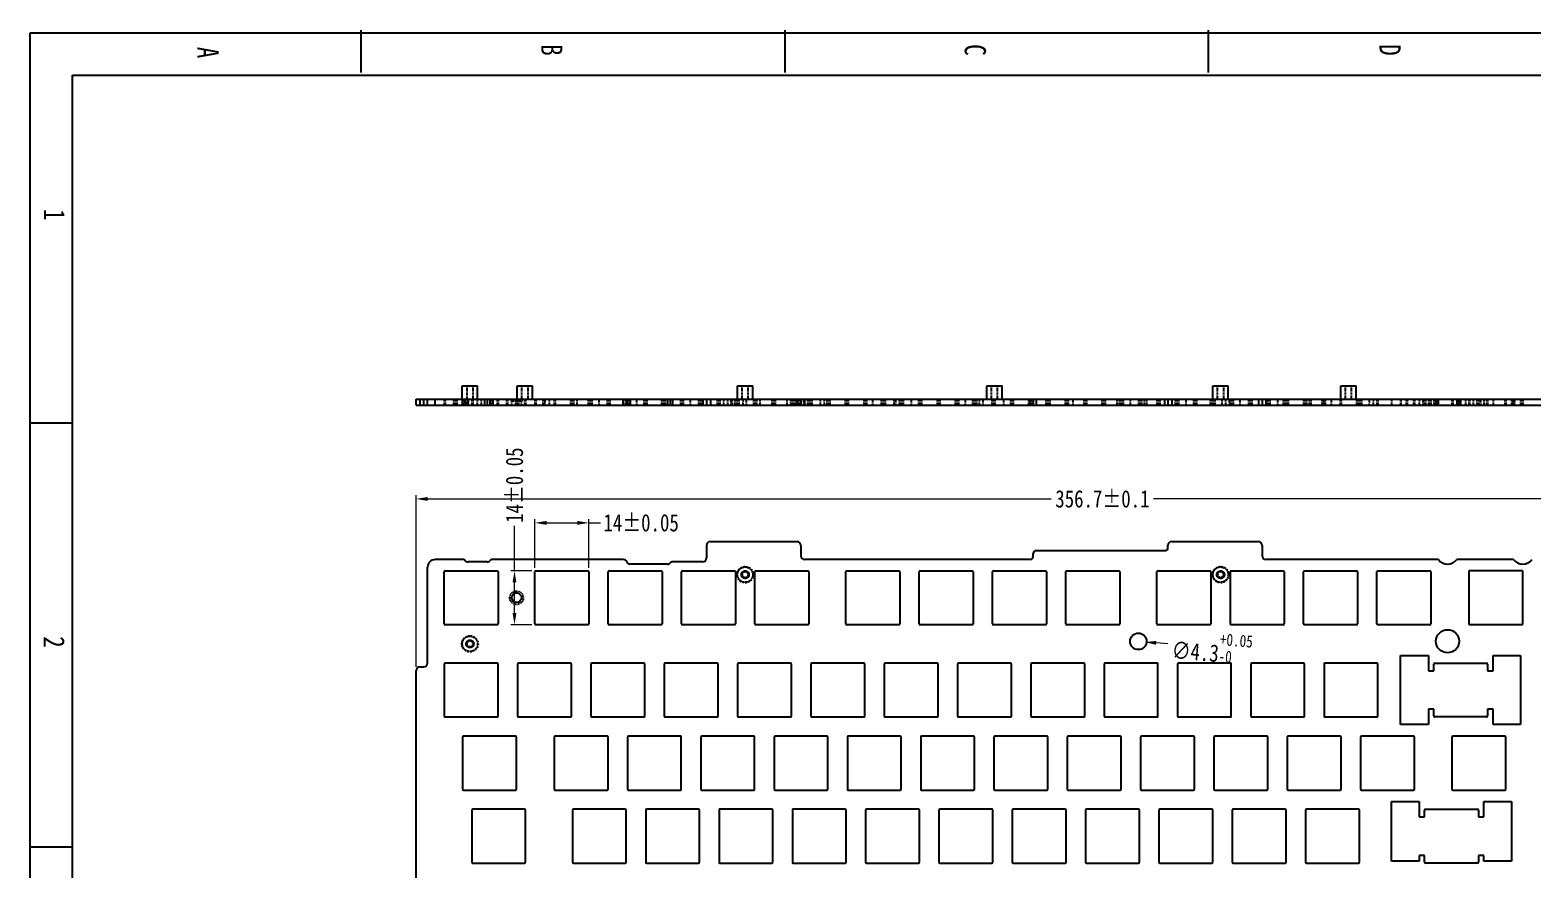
# Model space of a CAD drawing. Header units: inches. Extents: x 244 to 1530, y -66 to 358.
# Drawn here: x 244.3 to 634.6, y 140 to 358 of the extents above; entities that cross this region are included whole.
import ezdxf

# ---------------------------------------------------------------- set-up
doc = ezdxf.new("R2010")
doc.units = ezdxf.units.IN
doc.header["$LTSCALE"] = 1.21
doc.header["$MEASUREMENT"] = 0
doc.header["$PDMODE"] = 3
doc.header["$PDSIZE"] = 0.3125
doc.linetypes.add('HIDDEN', pattern=[0.2, 0.1, -0.1])
doc.layers.get('0').update_dxf_attribs({"linetype": 'CONTINUOUS'})
doc.layers.get('Defpoints').update_dxf_attribs({"linetype": 'CONTINUOUS'})
doc.layers.add('DEFAULT_2', color=8, linetype='HIDDEN')
doc.styles.get("Standard").update_dxf_attribs({"font": 'txt', "width": 0.8})
doc.dimstyles.new('YanXiu', dxfattribs={"dimscale": 1.5, "dimtxt": 3, "dimasz": 2, "dimexe": 0.66, "dimexo": 0.66, "dimgap": 0.66, "dimtad": 0, "dimdsep": 46, "dimtxsty": 'STANDARD', "dimcen": 0, "dimclrd": 3, "dimclre": 6, "dimclrt": 3, "dimazin": 2, "dimtm": 1e-09, "dimtfac": 1, "dimtofl": 0, "dimtmove": 0, "dimatfit": 3, "dimfxl": 1, "dimlwd": 5, "dimlwe": 5, "dimarcsym": 0})

# ---------------------------------------------------------------- blocks, each defined once
blk = doc.blocks.new('*D2')
at = {"color": 3, "lineweight": 5}
blk.add_line((539.91, 198.5), (536.92, 198.73), dxfattribs=at)
at = {"color": 3}
blk.add_solid([(536.96, 199.23), (536.89, 198.23), (533.93, 198.96)], dxfattribs=at)
at = {"layer": 'Defpoints', "color": 0}
for p in [(529.64, 199.29), (533.93, 198.96)]:
    blk.add_point(p, dxfattribs=at)
at = {"color": 3, "insert": (551.49, 197.62), "char_height": 4.5, "attachment_point": 5, "rotation": 355.645}
blk.add_mtext('∅4.3{\\H0.7x;\\S+0.05^ -0;}', dxfattribs=at)
blk = doc.blocks.new('*D7')
at = {"color": 6, "lineweight": 5}
for p, q in [((344.6, 192.51), (344.6, 237.12)), ((701.3, 192.51), (701.3, 237.12))]:
    blk.add_line(p, q, dxfattribs=at)
at = {"color": 3, "lineweight": 5}
for p, q in [((347.6, 236.13), (509.66, 236.13)), ((698.3, 236.13), (536.24, 236.13))]:
    blk.add_line(p, q, dxfattribs=at)
at = {"color": 3}
for points in [[(347.6, 236.63), (347.6, 235.63), (344.6, 236.13)], [(698.3, 236.63), (698.3, 235.63), (701.3, 236.13)]]:
    blk.add_solid(points, dxfattribs=at)
at = {"layer": 'Defpoints', "color": 0}
for p in [(701.3, 236.13), (344.6, 191.52), (701.3, 191.52)]:
    blk.add_point(p, dxfattribs=at)
at = {"color": 3, "insert": (522.95, 236.13), "char_height": 4.5, "attachment_point": 5}
blk.add_mtext('356.7%%P0.1', dxfattribs=at)
blk = doc.blocks.new('*D9')
at = {"color": 6, "lineweight": 5}
for p, q in [((375.5, 218.25), (375.5, 230.91)), ((389.5, 218.25), (389.5, 230.91))]:
    blk.add_line(p, q, dxfattribs=at)
at = {"color": 3, "lineweight": 5}
for p, q in [((378.5, 229.92), (386.5, 229.92)), ((389.5, 229.92), (392.5, 229.92))]:
    blk.add_line(p, q, dxfattribs=at)
at = {"color": 3}
for points in [[(378.5, 230.42), (378.5, 229.42), (375.5, 229.92)], [(386.5, 230.42), (386.5, 229.42), (389.5, 229.92)]]:
    blk.add_solid(points, dxfattribs=at)
at = {"layer": 'Defpoints', "color": 0}
for p in [(389.5, 229.92), (375.5, 217.26), (389.5, 217.26)]:
    blk.add_point(p, dxfattribs=at)
at = {"color": 3, "insert": (403.09, 229.92), "char_height": 4.5, "attachment_point": 5}
blk.add_mtext('14%%P0.05', dxfattribs=at)
blk = doc.blocks.new('*D10')
at = {"color": 3, "lineweight": 5}
for p, q in [((370.18, 217.46), (370.18, 229.12)), ((370.18, 206.46), (370.18, 214.46))]:
    blk.add_line(p, q, dxfattribs=at)
at = {"color": 6, "lineweight": 5}
for p, q in [((374.71, 217.46), (369.19, 217.46)), ((374.71, 203.46), (369.19, 203.46))]:
    blk.add_line(p, q, dxfattribs=at)
at = {"color": 3}
for points in [[(369.68, 214.46), (370.68, 214.46), (370.18, 217.46)], [(369.68, 206.46), (370.68, 206.46), (370.18, 203.46)]]:
    blk.add_solid(points, dxfattribs=at)
at = {"layer": 'Defpoints', "color": 0}
for p in [(375.7, 217.46), (370.18, 203.46), (375.7, 203.46)]:
    blk.add_point(p, dxfattribs=at)
at = {"color": 3, "insert": (370.18, 239.71), "char_height": 4.5, "attachment_point": 5, "rotation": 90}
blk.add_mtext('14%%P0.05', dxfattribs=at)

msp = doc.modelspace()

# ---------------------------------------------------------------- linework, layer by layer
at = {"color": 7, "linetype": 'Continuous'}
for p, q in [((244.295, -65.79), (244.295, 357.278)), ((244.295, 357.278), (887.041, 357.278)), ((330.343, 346.962), (330.343, 357.968)), ((440.402, 357.968), (440.402, 346.962)), ((550.462, 357.968), (550.462, 346.962)), ((255.301, -65.79), (255.301, 346.272)), ((255.301, 346.272), (887.041, 346.272)), ((356.599, 262.018), (356.599, 265.518)), ((356.599, 265.518), (360.599, 265.518)), ((360.599, 262.018), (360.599, 265.518)), ((370.894, 262.018), (370.894, 265.518)), ((370.894, 265.518), (374.894, 265.518)), ((374.894, 262.018), (374.894, 265.518)), ((428.124, 262.018), (428.124, 265.518)), ((428.124, 265.518), (432.124, 265.518)), ((432.124, 262.018), (432.124, 265.518)), ((492.894, 262.018), (492.894, 265.518)), ((492.894, 265.518), (496.894, 265.518)), ((496.894, 262.018), (496.894, 265.518)), ((551.664, 265.518), (555.664, 265.518)), ((551.664, 262.018), (551.664, 265.518)), ((555.664, 262.018), (555.664, 265.518)), ((584.894, 265.518), (588.894, 265.518)), ((584.894, 262.018), (584.894, 265.518)), ((588.894, 262.018), (588.894, 265.518)), ((344.599, 260.518), (344.599, 262.018)), ((344.599, 262.018), (701.299, 262.018)), ((345.599, 262.018), (345.599, 260.518)), ((346.599, 260.518), (346.599, 262.018)), ((347.599, 260.518), (347.599, 262.018)), ((349.599, 260.518), (349.599, 262.018)), ((356.682, 260.518), (356.682, 262.018)), ((357.396, 260.518), (357.396, 262.018)), ((358.11, 260.518), (358.11, 262.018)), ((363.087, 262.018), (363.087, 260.518)), ((363.801, 262.018), (363.801, 260.518)), ((364.515, 262.018), (364.515, 260.518)), ((398.439, 260.518), (398.439, 262.018)), ((399.355, 262.018), (399.355, 260.518)), ((400.272, 262.018), (400.272, 260.518)), ((409.927, 262.018), (409.927, 260.518)), ((410.641, 262.018), (410.641, 260.518)), ((411.355, 260.518), (411.355, 262.018)), ((419.099, 262.018), (419.099, 260.518)), ((420.099, 262.018), (420.099, 260.518)), ((421.099, 262.018), (421.099, 260.518)), ((443.599, 262.018), (443.599, 260.518)), ((444.599, 262.018), (444.599, 260.518)), ((445.599, 260.518), (445.599, 262.018)), ((504.172, 262.018), (504.172, 260.518)), ((504.972, 262.018), (504.972, 260.518)), ((505.772, 262.018), (505.772, 260.518)), ((539.172, 260.518), (539.172, 262.018)), ((539.972, 262.018), (539.972, 260.518)), ((540.972, 262.018), (540.972, 260.518)), ((563.472, 262.018), (563.472, 260.518)), ((564.472, 262.018), (564.472, 260.518)), ((565.472, 260.518), (565.472, 262.018)), ((610.061, 260.518), (610.061, 262.018)), ((610.243, 260.518), (610.243, 262.018)), ((615.031, 262.018), (615.031, 260.518)), ((629.771, 260.518), (629.771, 262.018)), ((344.599, 260.518), (701.299, 260.518)), ((255.301, 255.803), (244.295, 255.803)), ((420.099, 224.037), (420.099, 220.793)), ((421.099, 225.037), (443.599, 225.037)), ((444.599, 224.037), (444.599, 221.393)), ((505.772, 222.715), (539.172, 222.715)), ((539.972, 223.515), (539.972, 224.037)), ((540.972, 225.037), (563.472, 225.037)), ((564.472, 224.037), (564.472, 221.393)), ((356.682, 220.393), (349.599, 220.393)), ((363.087, 219.793), (358.11, 219.793)), ((398.439, 220.393), (364.515, 220.393)), ((409.927, 219.193), (400.272, 219.193)), ((419.099, 219.793), (411.355, 219.793)), ((504.172, 220.393), (445.599, 220.393)), ((504.972, 221.193), (504.972, 221.915)), ((610.061, 220.393), (565.472, 220.393)), ((629.771, 220.393), (615.031, 220.393)), ((347.599, 193.515), (347.599, 218.393)), ((351.944, 203.662), (351.944, 217.262)), ((352.144, 217.462), (365.744, 217.462)), ((365.944, 217.262), (365.944, 203.662)), ((375.504, 203.662), (375.504, 217.262)), ((375.704, 217.462), (389.304, 217.462)), ((389.504, 217.262), (389.504, 203.662)), ((394.554, 203.662), (394.554, 217.262)), ((394.754, 217.462), (408.354, 217.462)), ((408.554, 217.262), (408.554, 203.662)), ((413.604, 203.662), (413.604, 217.262)), ((413.804, 217.462), (427.404, 217.462)), ((427.604, 217.262), (427.604, 203.662)), ((432.654, 203.662), (432.654, 217.262)), ((432.854, 217.462), (446.454, 217.462)), ((446.654, 217.262), (446.654, 203.662)), ((456.314, 203.662), (456.314, 217.262)), ((456.514, 217.462), (470.114, 217.462)), ((470.314, 217.262), (470.314, 203.662)), ((475.364, 203.662), (475.364, 217.262)), ((475.564, 217.462), (489.164, 217.462)), ((489.364, 217.262), (489.364, 203.662)), ((494.414, 203.662), (494.414, 217.262)), ((494.614, 217.462), (508.214, 217.462)), ((508.414, 217.262), (508.414, 203.662)), ((513.464, 203.662), (513.464, 217.262)), ((513.664, 217.462), (527.264, 217.462)), ((527.464, 217.262), (527.464, 203.662)), ((537.114, 203.662), (537.114, 217.262)), ((537.314, 217.462), (550.914, 217.462)), ((551.114, 217.262), (551.114, 203.662)), ((556.164, 217.262), (556.164, 203.662)), ((556.364, 217.462), (569.964, 217.462)), ((570.164, 217.262), (570.164, 203.662)), ((575.214, 203.662), (575.214, 217.262)), ((575.414, 217.462), (589.014, 217.462)), ((589.214, 217.262), (589.214, 203.662)), ((594.264, 203.662), (594.264, 217.262)), ((594.464, 217.462), (608.064, 217.462)), ((608.264, 217.262), (608.264, 203.662)), ((618.172, 217.293), (618.172, 203.693)), ((631.972, 217.493), (618.372, 217.493)), ((632.172, 203.693), (632.172, 217.293)), ((365.744, 203.462), (352.144, 203.462)), ((389.304, 203.462), (375.704, 203.462)), ((408.354, 203.462), (394.754, 203.462)), ((427.404, 203.462), (413.804, 203.462)), ((446.454, 203.462), (432.854, 203.462)), ((470.114, 203.462), (456.514, 203.462)), ((489.164, 203.462), (475.564, 203.462)), ((508.214, 203.462), (494.614, 203.462)), ((527.264, 203.462), (513.664, 203.462)), ((550.914, 203.462), (537.314, 203.462)), ((569.964, 203.462), (556.364, 203.462)), ((589.014, 203.462), (575.414, 203.462)), ((608.064, 203.462), (594.464, 203.462)), ((618.372, 203.493), (631.972, 203.493)), ((600.444, 195.493), (607.644, 195.493)), ((600.444, 177.493), (600.444, 195.493)), ((607.644, 195.493), (607.644, 191.493)), ((624.473, 195.493), (631.616, 195.493)), ((624.473, 191.493), (624.473, 195.493)), ((631.616, 195.493), (631.616, 177.493)), ((344.599, 129.515), (344.599, 191.515)), ((345.599, 192.515), (346.599, 192.515)), ((351.944, 193.228), (351.944, 179.728)), ((365.694, 193.478), (352.194, 193.478)), ((365.944, 179.728), (365.944, 193.228)), ((370.994, 193.228), (370.994, 179.728)), ((384.744, 193.478), (371.244, 193.478)), ((384.994, 179.728), (384.994, 193.228)), ((390.044, 193.228), (390.044, 179.728)), ((403.794, 193.478), (390.294, 193.478)), ((404.044, 179.728), (404.044, 193.228)), ((409.094, 193.228), (409.094, 179.728)), ((422.844, 193.478), (409.344, 193.478)), ((423.094, 179.728), (423.094, 193.228)), ((428.144, 193.228), (428.144, 179.728)), ((441.894, 193.478), (428.394, 193.478)), ((442.144, 179.728), (442.144, 193.228)), ((447.194, 193.228), (447.194, 179.728)), ((460.944, 193.478), (447.444, 193.478)), ((461.194, 179.728), (461.194, 193.228)), ((466.244, 193.228), (466.244, 179.728)), ((479.994, 193.478), (466.494, 193.478)), ((480.244, 179.728), (480.244, 193.228)), ((485.294, 193.228), (485.294, 179.728)), ((499.044, 193.478), (485.544, 193.478)), ((499.294, 179.728), (499.294, 193.228)), ((504.344, 193.228), (504.344, 179.728)), ((518.094, 193.478), (504.594, 193.478)), ((518.344, 179.728), (518.344, 193.228)), ((523.394, 193.228), (523.394, 179.728)), ((537.144, 193.478), (523.644, 193.478)), ((537.394, 179.728), (537.394, 193.228)), ((542.444, 193.228), (542.444, 179.728)), ((556.194, 193.478), (542.694, 193.478)), ((556.444, 179.728), (556.444, 193.228)), ((561.494, 193.228), (561.494, 179.728)), ((575.244, 193.478), (561.744, 193.478)), ((575.494, 179.728), (575.494, 193.228)), ((580.544, 193.228), (580.544, 179.728)), ((594.294, 193.478), (580.794, 193.478)), ((594.544, 179.728), (594.544, 193.228)), ((607.644, 191.493), (609.059, 191.493)), ((609.059, 191.493), (609.059, 193.198)), ((609.339, 193.478), (622.749, 193.478)), ((623.029, 193.198), (623.029, 191.493)), ((623.029, 191.493), (624.473, 191.493)), ((609.059, 181.493), (607.644, 181.493)), ((607.644, 181.493), (607.644, 177.493)), ((609.059, 179.758), (609.059, 181.493)), ((624.473, 181.493), (623.029, 181.493)), ((623.029, 181.493), (623.029, 179.758)), ((624.473, 177.493), (624.473, 181.493)), ((352.194, 179.478), (365.694, 179.478)), ((371.244, 179.478), (384.744, 179.478)), ((390.294, 179.478), (403.794, 179.478)), ((409.344, 179.478), (422.844, 179.478)), ((428.394, 179.478), (441.894, 179.478)), ((447.444, 179.478), (460.944, 179.478)), ((466.494, 179.478), (479.994, 179.478)), ((485.544, 179.478), (499.044, 179.478)), ((504.594, 179.478), (518.094, 179.478)), ((523.644, 179.478), (537.144, 179.478)), ((542.694, 179.478), (556.194, 179.478)), ((561.744, 179.478), (575.244, 179.478)), ((580.794, 179.478), (594.294, 179.478)), ((607.644, 177.493), (600.444, 177.493)), ((622.749, 179.478), (609.339, 179.478)), ((631.616, 177.493), (624.473, 177.493)), ((356.694, 174.228), (356.694, 160.728)), ((370.444, 174.478), (356.944, 174.478)), ((370.694, 160.728), (370.694, 174.228)), ((380.479, 174.243), (380.479, 160.743)), ((394.229, 174.493), (380.729, 174.493)), ((394.479, 160.743), (394.479, 174.243)), ((399.529, 174.243), (399.529, 160.743)), ((413.279, 174.493), (399.779, 174.493)), ((413.529, 160.743), (413.529, 174.243)), ((418.579, 174.243), (418.579, 160.743)), ((432.329, 174.493), (418.829, 174.493)), ((432.579, 160.743), (432.579, 174.243)), ((437.629, 174.243), (437.629, 160.743)), ((451.379, 174.493), (437.879, 174.493)), ((451.629, 160.743), (451.629, 174.243)), ((456.679, 174.243), (456.679, 160.743)), ((470.429, 174.493), (456.929, 174.493)), ((470.679, 160.743), (470.679, 174.243)), ((475.729, 174.243), (475.729, 160.743)), ((489.479, 174.493), (475.979, 174.493)), ((489.729, 160.743), (489.729, 174.243)), ((494.779, 174.243), (494.779, 160.743)), ((508.529, 174.493), (495.029, 174.493)), ((508.779, 160.743), (508.779, 174.243)), ((513.829, 174.243), (513.829, 160.743)), ((527.579, 174.493), (514.079, 174.493)), ((527.829, 160.743), (527.829, 174.243)), ((532.879, 174.243), (532.879, 160.743)), ((546.629, 174.493), (533.129, 174.493)), ((546.879, 160.743), (546.879, 174.243)), ((551.929, 174.243), (551.929, 160.743)), ((565.679, 174.493), (552.179, 174.493)), ((565.929, 160.743), (565.929, 174.243)), ((570.979, 174.243), (570.979, 160.743)), ((584.729, 174.493), (571.229, 174.493)), ((584.979, 160.743), (584.979, 174.243)), ((590.029, 174.243), (590.029, 160.743)), ((603.779, 174.493), (590.279, 174.493)), ((604.029, 160.743), (604.029, 174.243)), ((613.779, 174.243), (613.779, 160.743)), ((627.529, 174.493), (614.029, 174.493)), ((627.779, 160.743), (627.779, 174.243)), ((356.944, 160.478), (370.444, 160.478)), ((380.729, 160.493), (394.229, 160.493)), ((399.779, 160.493), (413.279, 160.493)), ((418.829, 160.493), (432.329, 160.493)), ((437.879, 160.493), (451.379, 160.493)), ((456.929, 160.493), (470.429, 160.493)), ((475.979, 160.493), (489.479, 160.493)), ((495.029, 160.493), (508.529, 160.493)), ((514.079, 160.493), (527.579, 160.493)), ((533.129, 160.493), (546.629, 160.493)), ((552.179, 160.493), (565.679, 160.493)), ((571.229, 160.493), (584.729, 160.493)), ((590.279, 160.493), (603.779, 160.493)), ((614.029, 160.493), (627.529, 160.493)), ((598.069, 157.508), (605.269, 157.508)), ((598.069, 142.008), (598.069, 157.508)), ((605.269, 157.508), (605.269, 153.508)), ((622.069, 157.508), (629.269, 157.508)), ((622.069, 153.508), (622.069, 157.508)), ((629.269, 157.508), (629.269, 142.008)), ((359.069, 155.243), (359.069, 141.743)), ((372.819, 155.493), (359.319, 155.493)), ((373.069, 141.743), (373.069, 155.243)), ((385.229, 155.243), (385.229, 141.743)), ((398.979, 155.493), (385.479, 155.493)), ((399.229, 141.743), (399.229, 155.243)), ((404.279, 155.243), (404.279, 141.743)), ((418.029, 155.493), (404.529, 155.493)), ((418.279, 141.743), (418.279, 155.243)), ((423.329, 155.243), (423.329, 141.743)), ((437.079, 155.493), (423.579, 155.493)), ((437.329, 141.743), (437.329, 155.243)), ((442.379, 155.243), (442.379, 141.743)), ((456.129, 155.493), (442.629, 155.493)), ((456.379, 141.743), (456.379, 155.243)), ((461.429, 155.243), (461.429, 141.743)), ((475.179, 155.493), (461.679, 155.493)), ((475.429, 141.743), (475.429, 155.243)), ((480.479, 155.243), (480.479, 141.743)), ((494.229, 155.493), (480.729, 155.493)), ((494.479, 141.743), (494.479, 155.243)), ((499.529, 155.243), (499.529, 141.743)), ((513.279, 155.493), (499.779, 155.493)), ((513.529, 141.743), (513.529, 155.243)), ((518.579, 155.243), (518.579, 141.743)), ((532.329, 155.493), (518.829, 155.493)), ((532.579, 141.743), (532.579, 155.243)), ((537.629, 155.243), (537.629, 141.743)), ((551.379, 155.493), (537.879, 155.493)), ((551.629, 141.743), (551.629, 155.243)), ((556.679, 155.243), (556.679, 141.743)), ((570.429, 155.493), (556.929, 155.493)), ((570.679, 141.743), (570.679, 155.243)), ((575.729, 155.243), (575.729, 141.743)), ((589.479, 155.493), (575.979, 155.493)), ((589.729, 141.743), (589.729, 155.243)), ((605.269, 153.508), (606.669, 153.508)), ((606.669, 153.508), (606.669, 155.243)), ((606.919, 155.493), (620.419, 155.493)), ((620.669, 155.243), (620.669, 153.508)), ((620.669, 153.508), (622.069, 153.508)), ((244.295, 145.744), (255.301, 145.744)), ((359.319, 141.493), (372.819, 141.493)), ((385.479, 141.493), (398.979, 141.493)), ((404.529, 141.493), (418.029, 141.493)), ((423.579, 141.493), (437.079, 141.493)), ((442.629, 141.493), (456.129, 141.493)), ((461.679, 141.493), (475.179, 141.493)), ((480.729, 141.493), (494.229, 141.493)), ((499.779, 141.493), (513.279, 141.493)), ((518.829, 141.493), (532.329, 141.493)), ((537.879, 141.493), (551.379, 141.493)), ((556.929, 141.493), (570.429, 141.493)), ((575.979, 141.493), (589.479, 141.493)), ((605.269, 142.008), (598.069, 142.008)), ((606.669, 143.508), (605.269, 143.508)), ((605.269, 143.508), (605.269, 142.008)), ((606.669, 141.743), (606.669, 143.508)), ((620.419, 141.493), (606.919, 141.493)), ((622.069, 143.508), (620.669, 143.508)), ((620.669, 143.508), (620.669, 141.743)), ((622.069, 142.008), (622.069, 143.508)), ((629.269, 142.008), (622.069, 142.008))]:
    msp.add_line(p, q, dxfattribs=at)
for centre, radius in [((370.724, 210.462), 1.25), ((532.288, 199.122), 2.15), ((612.631, 199.165), 3)]:
    msp.add_circle(centre, radius, dxfattribs=at)
for centre, radius, start, end in [((421.099, 224.037), 1, 90, 180), ((443.599, 224.037), 1, 0, 90), ((505.772, 221.915), 0.8, 90, 180), ((539.172, 223.515), 0.8, 270, 0), ((540.972, 224.037), 1, 90, 180), ((563.472, 224.037), 1, 0, 90), ((349.599, 218.393), 2, 90, 180), ((356.682, 219.393), 1, 44.427, 90), ((358.11, 220.793), 1, 224.427, 270), ((363.087, 220.793), 1, 270, 315.573), ((364.515, 219.393), 1, 90, 135.573), ((398.439, 219.393), 1, 23.57818, 90), ((400.272, 220.193), 1, 203.57818, 270), ((409.927, 220.193), 1, 270, 315.573), ((411.355, 218.793), 1, 90, 135.573), ((419.099, 220.793), 1, 270, 0), ((445.599, 221.393), 1, 180, 270), ((504.172, 221.193), 0.8, 270, 0), ((565.472, 221.393), 1, 180, 270), ((610.061, 219.393), 1, 79.53323, 89.99714), ((612.631, 222.193), 3, 217.26465, 323.13362), ((632.171, 222.193), 3, 216.86638, 323.13362), ((352.144, 217.262), 0.2, 90, 180), ((365.744, 217.262), 0.2, 0, 90), ((375.704, 217.262), 0.2, 90, 180), ((389.304, 217.262), 0.2, 0, 90), ((394.754, 217.262), 0.2, 90, 180), ((408.354, 217.262), 0.2, 0, 90), ((413.804, 217.262), 0.2, 90, 180), ((427.404, 217.262), 0.2, 0, 90), ((432.854, 217.262), 0.2, 90, 180), ((446.454, 217.262), 0.2, 0, 90), ((456.514, 217.262), 0.2, 90, 180), ((470.114, 217.262), 0.2, 0, 90), ((475.564, 217.262), 0.2, 90, 180), ((489.164, 217.262), 0.2, 0, 90), ((494.614, 217.262), 0.2, 90, 180), ((508.214, 217.262), 0.2, 0, 90), ((513.664, 217.262), 0.2, 90, 180), ((527.264, 217.262), 0.2, 0, 90), ((537.314, 217.262), 0.2, 90, 180), ((550.914, 217.262), 0.2, 0, 90), ((556.364, 217.262), 0.2, 90, 180), ((569.964, 217.262), 0.2, 0, 90), ((575.414, 217.262), 0.2, 90, 180), ((589.014, 217.262), 0.2, 0, 90), ((594.464, 217.262), 0.2, 90, 180), ((608.064, 217.262), 0.2, 0, 90), ((618.372, 217.293), 0.2, 90, 180), ((631.972, 217.293), 0.2, 0, 90), ((352.144, 203.662), 0.2, 180, 270), ((365.744, 203.662), 0.2, 270, 0), ((375.704, 203.662), 0.2, 180, 270), ((389.304, 203.662), 0.2, 270, 0), ((394.754, 203.662), 0.2, 180, 270), ((408.354, 203.662), 0.2, 270, 0), ((413.804, 203.662), 0.2, 180, 270), ((427.404, 203.662), 0.2, 270, 0), ((432.854, 203.662), 0.2, 180, 270), ((446.454, 203.662), 0.2, 270, 0), ((456.514, 203.662), 0.2, 180, 270), ((470.114, 203.662), 0.2, 270, 0), ((475.564, 203.662), 0.2, 180, 270), ((489.164, 203.662), 0.2, 270, 0), ((494.614, 203.662), 0.2, 180, 270), ((508.214, 203.662), 0.2, 270, 0), ((513.664, 203.662), 0.2, 180, 270), ((527.264, 203.662), 0.2, 270, 0), ((537.314, 203.662), 0.2, 180, 270), ((550.914, 203.662), 0.2, 270, 0), ((556.364, 203.662), 0.2, 180, 270), ((569.964, 203.662), 0.2, 270, 0), ((575.414, 203.662), 0.2, 180, 270), ((589.014, 203.662), 0.2, 270, 0), ((594.464, 203.662), 0.2, 180, 270), ((608.064, 203.662), 0.2, 270, 0), ((618.372, 203.693), 0.2, 180, 270), ((631.972, 203.693), 0.2, 270, 0), ((345.599, 191.515), 1, 90, 180), ((346.599, 193.515), 1, 270, 0), ((352.194, 193.228), 0.25, 90, 180), ((365.694, 193.228), 0.25, 0, 90), ((371.244, 193.228), 0.25, 90, 180), ((384.744, 193.228), 0.25, 0, 90), ((390.294, 193.228), 0.25, 90, 180), ((403.794, 193.228), 0.25, 0, 90), ((409.344, 193.228), 0.25, 90, 180), ((422.844, 193.228), 0.25, 0, 90), ((428.394, 193.228), 0.25, 90, 180), ((441.894, 193.228), 0.25, 0, 90), ((447.444, 193.228), 0.25, 90, 180), ((460.944, 193.228), 0.25, 0, 90), ((466.494, 193.228), 0.25, 90, 180), ((479.994, 193.228), 0.25, 0, 90), ((485.544, 193.228), 0.25, 90, 180), ((499.044, 193.228), 0.25, 0, 90), ((504.594, 193.228), 0.25, 90, 180), ((518.094, 193.228), 0.25, 0, 90), ((523.644, 193.228), 0.25, 90, 180), ((537.144, 193.228), 0.25, 0, 90), ((542.694, 193.228), 0.25, 90, 180), ((556.194, 193.228), 0.25, 0, 90), ((561.744, 193.228), 0.25, 90, 180), ((575.244, 193.228), 0.25, 0, 90), ((580.794, 193.228), 0.25, 90, 180), ((594.294, 193.228), 0.25, 0, 90), ((609.339, 193.198), 0.28, 90, 180), ((622.749, 193.198), 0.28, 0, 90), ((352.194, 179.728), 0.25, 180, 270), ((365.694, 179.728), 0.25, 270, 0), ((371.244, 179.728), 0.25, 180, 270), ((384.744, 179.728), 0.25, 270, 0), ((390.294, 179.728), 0.25, 180, 270), ((403.794, 179.728), 0.25, 270, 0), ((409.344, 179.728), 0.25, 180, 270), ((422.844, 179.728), 0.25, 270, 0), ((428.394, 179.728), 0.25, 180, 270), ((441.894, 179.728), 0.25, 270, 0), ((447.444, 179.728), 0.25, 180, 270), ((460.944, 179.728), 0.25, 270, 0), ((466.494, 179.728), 0.25, 180, 270), ((479.994, 179.728), 0.25, 270, 0), ((485.544, 179.728), 0.25, 180, 270), ((499.044, 179.728), 0.25, 270, 360), ((504.594, 179.728), 0.25, 180, 270), ((518.094, 179.728), 0.25, 270, 0), ((523.644, 179.728), 0.25, 180, 270), ((537.144, 179.728), 0.25, 270, 0), ((542.694, 179.728), 0.25, 180, 270), ((556.194, 179.728), 0.25, 270, 0), ((561.744, 179.728), 0.25, 180, 270), ((575.244, 179.728), 0.25, 270, 0), ((580.794, 179.728), 0.25, 180, 270), ((594.294, 179.728), 0.25, 270, 0), ((609.339, 179.758), 0.28, 180, 270), ((622.749, 179.758), 0.28, 270, 0), ((356.944, 174.228), 0.25, 90, 180), ((370.444, 174.228), 0.25, 0, 90), ((380.729, 174.243), 0.25, 90, 180), ((394.229, 174.243), 0.25, 0, 90), ((399.779, 174.243), 0.25, 90, 180), ((413.279, 174.243), 0.25, 0, 90), ((418.829, 174.243), 0.25, 90, 180), ((432.329, 174.243), 0.25, 0, 90), ((437.879, 174.243), 0.25, 90, 180), ((451.379, 174.243), 0.25, 0, 90), ((456.929, 174.243), 0.25, 90, 180), ((470.429, 174.243), 0.25, 0, 90), ((475.979, 174.243), 0.25, 90, 180), ((489.479, 174.243), 0.25, 0, 90), ((495.029, 174.243), 0.25, 90, 180), ((508.529, 174.243), 0.25, 0, 90), ((514.079, 174.243), 0.25, 90, 180), ((527.579, 174.243), 0.25, 0, 90), ((533.129, 174.243), 0.25, 90, 180), ((546.629, 174.243), 0.25, 0, 90), ((552.179, 174.243), 0.25, 90, 180), ((565.679, 174.243), 0.25, 0, 90), ((571.229, 174.243), 0.25, 90, 180), ((584.729, 174.243), 0.25, 0, 90), ((590.279, 174.243), 0.25, 90, 180), ((603.779, 174.243), 0.25, 0, 90), ((614.029, 174.243), 0.25, 90, 180), ((627.529, 174.243), 0.25, 0, 90), ((356.944, 160.728), 0.25, 180, 270), ((370.444, 160.728), 0.25, 270, 0), ((380.729, 160.743), 0.25, 180, 270), ((394.229, 160.743), 0.25, 270, 0), ((399.779, 160.743), 0.25, 180, 270), ((413.279, 160.743), 0.25, 270, 0), ((418.829, 160.743), 0.25, 180, 270), ((432.329, 160.743), 0.25, 270, 0), ((437.879, 160.743), 0.25, 180, 270), ((451.379, 160.743), 0.25, 270, 0), ((456.929, 160.743), 0.25, 180, 270), ((470.429, 160.743), 0.25, 270, 0), ((475.979, 160.743), 0.25, 180, 270), ((489.479, 160.743), 0.25, 270, 0), ((495.029, 160.743), 0.25, 180, 270), ((508.529, 160.743), 0.25, 270, 0), ((514.079, 160.743), 0.25, 180, 270), ((527.579, 160.743), 0.25, 270, 0), ((533.129, 160.743), 0.25, 180, 270), ((546.629, 160.743), 0.25, 270, 0), ((552.179, 160.743), 0.25, 180, 270), ((565.679, 160.743), 0.25, 270, 0), ((571.229, 160.743), 0.25, 180, 270), ((584.729, 160.743), 0.25, 270, 0), ((590.279, 160.743), 0.25, 180, 270), ((603.779, 160.743), 0.25, 270, 0), ((614.029, 160.743), 0.25, 180, 270), ((627.529, 160.743), 0.25, 270, 0), ((359.319, 155.243), 0.25, 90, 180), ((372.819, 155.243), 0.25, 0, 90), ((385.479, 155.243), 0.25, 90, 180), ((398.979, 155.243), 0.25, 0, 90), ((404.529, 155.243), 0.25, 90, 180), ((418.029, 155.243), 0.25, 0, 90), ((423.579, 155.243), 0.25, 90, 180), ((437.079, 155.243), 0.25, 0, 90), ((442.629, 155.243), 0.25, 90, 180), ((456.129, 155.243), 0.25, 0, 90), ((461.679, 155.243), 0.25, 90, 180), ((475.179, 155.243), 0.25, 0, 90), ((480.729, 155.243), 0.25, 90, 180), ((494.229, 155.243), 0.25, 0, 90), ((499.779, 155.243), 0.25, 90, 180), ((513.279, 155.243), 0.25, 0, 90), ((518.829, 155.243), 0.25, 90, 180), ((532.329, 155.243), 0.25, 0, 90), ((537.879, 155.243), 0.25, 90, 180), ((551.379, 155.243), 0.25, 0, 90), ((556.929, 155.243), 0.25, 90, 180), ((570.429, 155.243), 0.25, 0, 90), ((575.979, 155.243), 0.25, 90, 180), ((589.479, 155.243), 0.25, 0, 90), ((606.919, 155.243), 0.25, 90, 180), ((620.419, 155.243), 0.25, 0, 90), ((359.319, 141.743), 0.25, 180, 270), ((372.819, 141.743), 0.25, 270, 0), ((385.479, 141.743), 0.25, 180, 270), ((398.979, 141.743), 0.25, 270, 0), ((404.529, 141.743), 0.25, 180, 270), ((418.029, 141.743), 0.25, 270, 0), ((423.579, 141.743), 0.25, 180, 270), ((437.079, 141.743), 0.25, 270, 0), ((442.629, 141.743), 0.25, 180, 270), ((456.129, 141.743), 0.25, 270, 0), ((461.679, 141.743), 0.25, 180, 270), ((475.179, 141.743), 0.25, 270, 0), ((480.729, 141.743), 0.25, 180, 270), ((494.229, 141.743), 0.25, 270, 0), ((499.779, 141.743), 0.25, 180, 270), ((513.279, 141.743), 0.25, 270, 0), ((518.829, 141.743), 0.25, 180, 270), ((532.329, 141.743), 0.25, 270, 0), ((537.879, 141.743), 0.25, 180, 270), ((551.379, 141.743), 0.25, 270, 0), ((556.929, 141.743), 0.25, 180, 270), ((570.429, 141.743), 0.25, 270, 0), ((575.979, 141.743), 0.25, 180, 270), ((589.479, 141.743), 0.25, 270, 0), ((606.919, 141.743), 0.25, 180, 270), ((620.419, 141.743), 0.25, 270, 0)]:
    msp.add_arc(centre, radius, start, end, dxfattribs=at)
at = {"layer": 'DEFAULT_2', "color": 8, "linetype": 'HIDDEN'}
for p, q in [((357.799, 265.518), (357.803, 260.518)), ((359.399, 262.018), (359.399, 265.518)), ((372.094, 262.018), (372.094, 265.518)), ((373.694, 262.018), (373.694, 265.518)), ((429.324, 262.018), (429.324, 265.518)), ((430.924, 262.018), (430.924, 265.518)), ((494.094, 262.018), (494.094, 265.518)), ((495.694, 262.018), (495.694, 265.518)), ((552.864, 262.018), (552.864, 265.518)), ((554.464, 262.018), (554.464, 265.518)), ((586.094, 262.018), (586.094, 265.518)), ((587.694, 262.018), (587.694, 265.518)), ((351.944, 262.018), (351.944, 260.518)), ((352.144, 262.018), (352.144, 260.518)), ((352.194, 262.018), (352.194, 260.518)), ((354.354, 262.018), (354.354, 260.518)), ((354.462, 262.018), (354.462, 260.518)), ((354.604, 262.018), (354.604, 260.518)), ((354.926, 262.018), (354.926, 260.518)), ((355.219, 262.018), (355.219, 260.518)), ((356.944, 262.018), (356.944, 260.518)), ((358.267, 260.518), (358.267, 262.018)), ((359.069, 262.018), (359.069, 260.518)), ((359.319, 262.018), (359.319, 260.518)), ((360.499, 262.018), (360.499, 260.518)), ((361.499, 262.018), (361.499, 260.518)), ((362.419, 262.018), (362.419, 260.518)), ((362.499, 260.518), (362.499, 262.018)), ((363.819, 262.018), (363.819, 260.518)), ((364.069, 262.018), (364.069, 260.518)), ((365.694, 262.018), (365.694, 260.518)), ((365.744, 262.018), (365.744, 260.518)), ((365.944, 262.018), (365.944, 260.518)), ((368.104, 262.018), (368.104, 260.518)), ((368.354, 262.018), (368.354, 260.518)), ((368.974, 262.018), (369.474, 261.518)), ((369.474, 260.518), (369.474, 261.518)), ((371.974, 261.518), (369.474, 261.518)), ((370.444, 262.018), (370.444, 260.518)), ((370.694, 262.018), (370.694, 260.518)), ((370.994, 262.018), (370.994, 260.518)), ((371.244, 262.018), (371.244, 260.518)), ((372.474, 262.018), (371.974, 261.518)), ((371.974, 260.518), (371.974, 261.518)), ((372.819, 262.018), (372.819, 260.518)), ((373.069, 262.018), (373.069, 260.518)), ((375.504, 262.018), (375.504, 260.518)), ((375.704, 262.018), (375.704, 260.518)), ((377.569, 262.018), (377.569, 260.518)), ((377.819, 262.018), (377.819, 260.518)), ((378.154, 260.518), (378.154, 262.018)), ((379.219, 262.018), (379.219, 260.518)), ((380.479, 262.018), (380.479, 260.518)), ((380.729, 262.018), (380.729, 260.518)), ((384.744, 262.018), (384.744, 260.518)), ((384.994, 262.018), (384.994, 260.518)), ((385.229, 262.018), (385.229, 260.518)), ((385.479, 262.018), (385.479, 260.518)), ((386.419, 262.018), (386.419, 260.518)), ((389.304, 262.018), (389.304, 260.518)), ((389.504, 262.018), (389.504, 260.518)), ((390.044, 262.018), (390.044, 260.518)), ((390.294, 262.018), (390.294, 260.518)), ((392.154, 260.518), (392.154, 262.018)), ((394.229, 262.018), (394.229, 260.518)), ((394.479, 262.018), (394.479, 260.518)), ((394.554, 262.018), (394.554, 260.518)), ((394.729, 262.018), (394.729, 260.518)), ((394.754, 262.018), (394.754, 260.518)), ((394.979, 262.018), (394.979, 260.518)), ((398.979, 262.018), (398.979, 260.518)), ((399.229, 262.018), (399.229, 260.518)), ((399.529, 262.018), (399.529, 260.518)), ((399.779, 262.018), (399.779, 260.518)), ((401.954, 260.518), (401.954, 262.018)), ((403.794, 262.018), (403.794, 260.518)), ((404.044, 262.018), (404.044, 260.518)), ((404.279, 262.018), (404.279, 260.518)), ((404.529, 262.018), (404.529, 260.518)), ((408.354, 262.018), (408.354, 260.518)), ((408.479, 262.018), (408.479, 260.518)), ((408.554, 262.018), (408.554, 260.518)), ((408.729, 262.018), (408.729, 260.518)), ((409.094, 262.018), (409.094, 260.518)), ((409.344, 262.018), (409.344, 260.518)), ((413.279, 262.018), (413.279, 260.518)), ((413.529, 262.018), (413.529, 260.518)), ((413.604, 262.018), (413.604, 260.518)), ((413.779, 262.018), (413.779, 260.518)), ((413.804, 262.018), (413.804, 260.518)), ((414.029, 262.018), (414.029, 260.518)), ((415.954, 260.518), (415.954, 262.018)), ((418.029, 262.018), (418.029, 260.518)), ((418.279, 262.018), (418.279, 260.518)), ((418.579, 262.018), (418.579, 260.518)), ((418.829, 262.018), (418.829, 260.518)), ((422.844, 262.018), (422.844, 260.518)), ((423.094, 262.018), (423.094, 260.518)), ((423.329, 262.018), (423.329, 260.518)), ((423.579, 262.018), (423.579, 260.518)), ((424.499, 262.018), (424.499, 260.518)), ((425.499, 262.018), (425.499, 260.518)), ((426.499, 260.518), (426.499, 262.018)), ((426.734, 262.018), (426.734, 260.518)), ((427.404, 262.018), (427.404, 260.518)), ((427.529, 262.018), (427.529, 260.518)), ((427.604, 262.018), (427.604, 260.518)), ((427.779, 262.018), (427.779, 260.518)), ((428.144, 262.018), (428.144, 260.518)), ((428.394, 262.018), (428.394, 260.518)), ((428.499, 262.018), (428.499, 260.518)), ((429.499, 262.018), (429.499, 260.518)), ((430.499, 260.518), (430.499, 262.018)), ((432.329, 262.018), (432.329, 260.518)), ((432.579, 262.018), (432.579, 260.518)), ((432.654, 262.018), (432.654, 260.518)), ((432.829, 262.018), (432.829, 260.518)), ((432.854, 262.018), (432.854, 260.518)), ((433.079, 262.018), (433.079, 260.518)), ((433.934, 262.018), (433.934, 260.518)), ((437.079, 262.018), (437.079, 260.518)), ((437.329, 262.018), (437.329, 260.518)), ((437.629, 262.018), (437.629, 260.518)), ((437.879, 262.018), (437.879, 260.518)), ((440.979, 262.018), (440.979, 260.518)), ((441.894, 262.018), (441.894, 260.518)), ((442.144, 262.018), (442.144, 260.518)), ((442.379, 262.018), (442.379, 260.518)), ((442.629, 262.018), (442.629, 260.518)), ((443.129, 262.018), (443.129, 260.518)), ((444.129, 262.018), (444.129, 260.518)), ((445.334, 260.518), (445.334, 262.018)), ((446.279, 262.018), (446.279, 260.518)), ((446.454, 262.018), (446.454, 260.518)), ((446.579, 262.018), (446.579, 260.518)), ((446.654, 262.018), (446.654, 260.518)), ((446.829, 262.018), (446.829, 260.518)), ((447.194, 262.018), (447.194, 260.518)), ((447.444, 262.018), (447.444, 260.518)), ((449.629, 262.018), (449.629, 260.518)), ((450.629, 262.018), (450.629, 260.518)), ((451.379, 262.018), (451.379, 260.518)), ((451.629, 262.018), (451.629, 260.518)), ((451.879, 262.018), (451.879, 260.518)), ((452.129, 262.018), (452.129, 260.518)), ((456.129, 262.018), (456.129, 260.518)), ((456.314, 262.018), (456.314, 260.518)), ((456.379, 262.018), (456.379, 260.518)), ((456.514, 262.018), (456.514, 260.518)), ((456.679, 262.018), (456.679, 260.518)), ((456.929, 262.018), (456.929, 260.518)), ((460.944, 262.018), (460.944, 260.518)), ((461.194, 262.018), (461.194, 260.518)), ((461.429, 262.018), (461.429, 260.518)), ((461.679, 262.018), (461.679, 260.518)), ((463.334, 260.518), (463.334, 262.018)), ((465.446, 262.018), (465.446, 260.518)), ((465.629, 262.018), (465.629, 260.518)), ((465.879, 262.018), (465.879, 260.518)), ((465.91, 262.018), (465.91, 260.518)), ((466.244, 262.018), (466.244, 260.518)), ((466.494, 262.018), (466.494, 260.518)), ((468.788, 262.018), (468.788, 260.518)), ((469.252, 260.518), (469.252, 262.018)), ((470.114, 262.018), (470.114, 260.518)), ((470.314, 262.018), (470.314, 260.518)), ((470.429, 262.018), (470.429, 260.518)), ((470.679, 262.018), (470.679, 260.518)), ((470.929, 262.018), (470.929, 260.518)), ((471.179, 262.018), (471.179, 260.518)), ((473.334, 260.518), (473.334, 262.018)), ((475.179, 262.018), (475.179, 260.518)), ((475.364, 262.018), (475.364, 260.518)), ((475.429, 262.018), (475.429, 260.518)), ((475.564, 262.018), (475.564, 260.518)), ((475.729, 262.018), (475.729, 260.518)), ((475.979, 262.018), (475.979, 260.518)), ((479.994, 262.018), (479.994, 260.518)), ((480.244, 262.018), (480.244, 260.518)), ((480.479, 262.018), (480.479, 260.518)), ((480.729, 262.018), (480.729, 260.518)), ((484.679, 262.018), (484.679, 260.518)), ((484.929, 262.018), (484.929, 260.518)), ((485.294, 262.018), (485.294, 260.518)), ((485.544, 262.018), (485.544, 260.518)), ((487.334, 260.518), (487.334, 262.018)), ((489.164, 262.018), (489.164, 260.518)), ((489.364, 262.018), (489.364, 260.518)), ((489.479, 262.018), (489.479, 260.518)), ((489.729, 262.018), (489.729, 260.518)), ((489.949, 262.018), (489.949, 260.518)), ((489.979, 262.018), (489.979, 260.518)), ((490.229, 262.018), (490.229, 260.518)), ((490.949, 262.018), (490.949, 260.518)), ((491.949, 260.518), (491.949, 262.018)), ((494.229, 262.018), (494.229, 260.518)), ((494.414, 262.018), (494.414, 260.518)), ((494.479, 262.018), (494.479, 260.518)), ((494.614, 262.018), (494.614, 260.518)), ((494.779, 262.018), (494.779, 260.518)), ((495.029, 262.018), (495.029, 260.518)), ((497.334, 260.518), (497.334, 262.018)), ((499.044, 262.018), (499.044, 260.518)), ((499.294, 262.018), (499.294, 260.518)), ((499.529, 262.018), (499.529, 260.518)), ((499.779, 262.018), (499.779, 260.518)), ((503.729, 262.018), (503.729, 260.518)), ((503.979, 262.018), (503.979, 260.518)), ((504.344, 262.018), (504.344, 260.518)), ((504.594, 262.018), (504.594, 260.518)), ((508.214, 262.018), (508.214, 260.518)), ((508.414, 262.018), (508.414, 260.518)), ((508.529, 262.018), (508.529, 260.518)), ((508.779, 262.018), (508.779, 260.518)), ((509.029, 262.018), (509.029, 260.518)), ((509.279, 262.018), (509.279, 260.518)), ((513.279, 262.018), (513.279, 260.518)), ((513.464, 262.018), (513.464, 260.518)), ((513.529, 262.018), (513.529, 260.518)), ((513.664, 262.018), (513.664, 260.518)), ((513.829, 262.018), (513.829, 260.518)), ((514.079, 262.018), (514.079, 260.518)), ((515.334, 260.518), (515.334, 262.018)), ((518.094, 262.018), (518.094, 260.518)), ((518.344, 262.018), (518.344, 260.518)), ((518.579, 262.018), (518.579, 260.518)), ((518.829, 262.018), (518.829, 260.518)), ((522.779, 262.018), (522.779, 260.518)), ((523.029, 262.018), (523.029, 260.518)), ((523.394, 262.018), (523.394, 260.518)), ((523.644, 262.018), (523.644, 260.518)), ((526.734, 262.018), (526.734, 260.518)), ((527.264, 262.018), (527.264, 260.518)), ((527.464, 262.018), (527.464, 260.518)), ((527.579, 262.018), (527.579, 260.518)), ((527.829, 262.018), (527.829, 260.518)), ((528.079, 262.018), (528.079, 260.518)), ((528.329, 262.018), (528.329, 260.518)), ((530.138, 262.018), (530.138, 260.518)), ((532.329, 262.018), (532.329, 260.518)), ((532.579, 262.018), (532.579, 260.518)), ((532.879, 262.018), (532.879, 260.518)), ((533.129, 262.018), (533.129, 260.518)), ((533.769, 262.018), (533.769, 260.518)), ((534.438, 262.018), (534.438, 260.518)), ((537.114, 262.018), (537.114, 260.518)), ((537.144, 262.018), (537.144, 260.518)), ((537.314, 262.018), (537.314, 260.518)), ((537.394, 262.018), (537.394, 260.518)), ((537.629, 262.018), (537.629, 260.518)), ((537.879, 262.018), (537.879, 260.518)), ((541.829, 262.018), (541.829, 260.518)), ((542.079, 262.018), (542.079, 260.518)), ((542.444, 262.018), (542.444, 260.518)), ((542.694, 262.018), (542.694, 260.518)), ((544.714, 260.518), (544.714, 262.018)), ((546.629, 262.018), (546.629, 260.518)), ((546.879, 262.018), (546.879, 260.518)), ((547.129, 262.018), (547.129, 260.518)), ((547.379, 262.018), (547.379, 260.518)), ((550.914, 262.018), (550.914, 260.518)), ((551.114, 262.018), (551.114, 260.518)), ((551.379, 262.018), (551.379, 260.518)), ((551.629, 262.018), (551.629, 260.518)), ((551.929, 262.018), (551.929, 260.518)), ((552.179, 262.018), (552.179, 260.518)), ((553.948, 262.018), (553.948, 260.518)), ((554.948, 262.018), (554.948, 260.518)), ((555.948, 260.518), (555.948, 262.018)), ((556.164, 262.018), (556.164, 260.518)), ((556.194, 262.018), (556.194, 260.518)), ((556.364, 262.018), (556.364, 260.518)), ((556.444, 262.018), (556.444, 260.518)), ((556.679, 262.018), (556.679, 260.518)), ((556.929, 262.018), (556.929, 260.518)), ((558.714, 260.518), (558.714, 262.018)), ((560.879, 262.018), (560.879, 260.518)), ((561.129, 262.018), (561.129, 260.518)), ((561.494, 262.018), (561.494, 260.518)), ((561.744, 262.018), (561.744, 260.518)), ((565.679, 262.018), (565.679, 260.518)), ((565.929, 262.018), (565.929, 260.518)), ((566.179, 262.018), (566.179, 260.518)), ((566.429, 262.018), (566.429, 260.518)), ((568.514, 260.518), (568.514, 262.018)), ((569.964, 262.018), (569.964, 260.518)), ((570.164, 262.018), (570.164, 260.518)), ((570.429, 262.018), (570.429, 260.518)), ((570.679, 262.018), (570.679, 260.518)), ((570.979, 262.018), (570.979, 260.518)), ((571.229, 262.018), (571.229, 260.518)), ((575.214, 262.018), (575.214, 260.518)), ((575.244, 262.018), (575.244, 260.518)), ((575.414, 262.018), (575.414, 260.518)), ((575.494, 262.018), (575.494, 260.518)), ((575.729, 262.018), (575.729, 260.518)), ((575.979, 262.018), (575.979, 260.518)), ((576.646, 262.018), (576.646, 260.518)), ((577.11, 262.018), (577.11, 260.518)), ((579.929, 262.018), (579.929, 260.518)), ((579.988, 262.018), (579.988, 260.518)), ((580.179, 262.018), (580.179, 260.518)), ((580.452, 260.518), (580.452, 262.018)), ((580.544, 262.018), (580.544, 260.518)), ((580.794, 262.018), (580.794, 260.518)), ((582.514, 260.518), (582.514, 262.018)), ((584.729, 262.018), (584.729, 260.518)), ((584.979, 262.018), (584.979, 260.518)), ((589.014, 262.018), (589.014, 260.518)), ((589.214, 262.018), (589.214, 260.518)), ((589.479, 262.018), (589.479, 260.518)), ((589.729, 262.018), (589.729, 260.518)), ((590.029, 262.018), (590.029, 260.518)), ((590.279, 262.018), (590.279, 260.518)), ((592.314, 260.518), (592.314, 262.018)), ((593.319, 262.018), (593.319, 260.518)), ((594.264, 262.018), (594.264, 260.518)), ((594.294, 262.018), (594.294, 260.518)), ((594.464, 262.018), (594.464, 260.518)), ((594.544, 262.018), (594.544, 260.518)), ((598.069, 262.018), (598.069, 260.518)), ((600.444, 262.018), (600.444, 260.518)), ((600.519, 262.018), (600.519, 260.518)), ((601.919, 262.018), (601.919, 260.518)), ((602.169, 262.018), (602.169, 260.518)), ((603.779, 262.018), (603.779, 260.518)), ((604.029, 262.018), (604.029, 260.518)), ((605.269, 262.018), (605.269, 260.518)), ((606.314, 260.518), (606.314, 262.018)), ((606.669, 262.018), (606.669, 260.518)), ((606.919, 262.018), (606.919, 260.518)), ((607.644, 262.018), (607.644, 260.518)), ((608.064, 262.018), (608.064, 260.518)), ((608.264, 262.018), (608.264, 260.518)), ((609.059, 262.018), (609.059, 260.518)), ((609.339, 262.018), (609.339, 260.518)), ((609.631, 260.518), (609.631, 262.018)), ((613.779, 262.018), (613.779, 260.518)), ((614.029, 262.018), (614.029, 260.518)), ((615.631, 260.518), (615.631, 262.018)), ((615.669, 262.018), (615.669, 260.518)), ((615.919, 262.018), (615.919, 260.518)), ((616.114, 260.518), (616.114, 262.018)), ((617.319, 262.018), (617.319, 260.518)), ((618.172, 262.018), (618.172, 260.518)), ((618.372, 262.018), (618.372, 260.518)), ((619.268, 262.018), (619.268, 260.518)), ((620.268, 262.018), (620.268, 260.518)), ((620.419, 262.018), (620.419, 260.518)), ((620.669, 262.018), (620.669, 260.518)), ((621.268, 260.518), (621.268, 262.018)), ((622.069, 262.018), (622.069, 260.518)), ((622.749, 262.018), (622.749, 260.518)), ((623.029, 262.018), (623.029, 260.518)), ((624.473, 262.018), (624.473, 260.518)), ((624.519, 262.018), (624.519, 260.518)), ((627.529, 262.018), (627.529, 260.518)), ((627.779, 262.018), (627.779, 260.518)), ((629.269, 262.018), (629.269, 260.518)), ((630.114, 260.518), (630.114, 262.018)), ((631.616, 262.018), (631.616, 260.518)), ((631.972, 262.018), (631.972, 260.518)), ((632.172, 262.018), (632.172, 260.518))]:
    msp.add_line(p, q, dxfattribs=at)
at = {"layer": 'DEFAULT_2', "color": 2, "linetype": 'HIDDEN', "ltscale": 3}
for centre, radius in [((430.124, 216.462), 2.1), ((553.664, 216.462), 2.1), ((430.124, 216.462), 2), ((553.664, 216.462), 2), ((358.599, 198.478), 2.1), ((358.599, 198.478), 2)]:
    msp.add_circle(centre, radius, dxfattribs=at)
at = {"layer": 'DEFAULT_2', "color": 8, "linetype": 'HIDDEN'}
for centre, radius in [((430.124, 216.462), 2), ((430.124, 216.462), 0.8), ((553.664, 216.462), 2), ((553.664, 216.462), 0.8), ((370.724, 210.462), 1.75), ((358.599, 198.478), 2), ((358.599, 198.478), 0.8)]:
    msp.add_circle(centre, radius, dxfattribs=at)
at = {"layer": 'DEFAULT_2', "color": 2, "linetype": 'HIDDEN', "ltscale": 3}
for centre in [(430.124, 216.462), (553.664, 216.462), (358.599, 198.478)]:
    msp.add_arc(centre, 0.8, 14.02007, 349.76183, dxfattribs=at)
for points, knots in [([(429.546, 217.257), (429.712, 217.377), (430.133, 217.514), (430.753, 217.304), (431.131, 216.767), (431.116, 216.11), (430.715, 215.591), (430.083, 215.411), (429.468, 215.64), (429.109, 216.189), (429.145, 216.845), (429.563, 217.351), (430.2, 217.511), (430.807, 217.261), (431.149, 216.7), (431.091, 216.047), (430.656, 215.554), (430.015, 215.416), (429.416, 215.684), (429.093, 216.256), (429.172, 216.908), (429.622, 217.386), (430.268, 217.503), (430.858, 217.215), (431.162, 216.633), (431.062, 215.984), (430.596, 215.521), (429.947, 215.425), (429.366, 215.732), (429.082, 216.324), (429.203, 216.969), (429.684, 217.416), (430.335, 217.493), (430.718, 217.272), (430.855, 217.12)], [0, 0, 0, 0, 0.0312476, 0.0624971, 0.0937489, 0.1250021, 0.1562545, 0.1875048, 0.2187528, 0.25, 0.2812478, 0.3124976, 0.3437497, 0.3750029, 0.4062551, 0.437505, 0.4687528, 0.5, 0.531248, 0.5624981, 0.5937504, 0.6250037, 0.6562556, 0.6875051, 0.7187528, 0.75, 0.7812482, 0.8124987, 0.8437513, 0.8750044, 0.906256, 0.9375053, 0.9687528, 1, 1, 1, 1]), ([(429.314, 216.955), (429.262, 216.845), (429.198, 216.603), (429.251, 216.233), (429.451, 215.916), (429.664, 215.78), (429.779, 215.74)], [0, 0, 0, 0, 0.2502593, 0.5002707, 0.7502686, 1, 1, 1, 1]), ([(553.086, 217.257), (553.252, 217.377), (553.673, 217.514), (554.293, 217.304), (554.671, 216.767), (554.656, 216.11), (554.255, 215.591), (553.623, 215.411), (553.008, 215.64), (552.649, 216.189), (552.685, 216.845), (553.103, 217.351), (553.74, 217.511), (554.347, 217.261), (554.689, 216.7), (554.631, 216.047), (554.196, 215.554), (553.555, 215.416), (552.956, 215.684), (552.633, 216.256), (552.712, 216.908), (553.162, 217.386), (553.808, 217.503), (554.398, 217.215), (554.702, 216.633), (554.602, 215.984), (554.136, 215.521), (553.487, 215.425), (552.906, 215.732), (552.622, 216.324), (552.743, 216.969), (553.224, 217.416), (553.875, 217.493), (554.258, 217.272), (554.395, 217.12)], [0, 0, 0, 0, 0.0312476, 0.0624971, 0.0937489, 0.1250021, 0.1562545, 0.1875048, 0.2187528, 0.25, 0.2812478, 0.3124976, 0.3437497, 0.3750029, 0.4062551, 0.437505, 0.4687528, 0.5, 0.531248, 0.5624981, 0.5937504, 0.6250037, 0.6562556, 0.6875051, 0.7187528, 0.75, 0.7812482, 0.8124987, 0.8437513, 0.8750044, 0.906256, 0.9375053, 0.9687528, 1, 1, 1, 1]), ([(552.854, 216.955), (552.802, 216.845), (552.738, 216.603), (552.791, 216.233), (552.991, 215.916), (553.204, 215.78), (553.319, 215.74)], [0, 0, 0, 0, 0.2502593, 0.5002707, 0.7502686, 1, 1, 1, 1]), ([(358.021, 199.274), (358.186, 199.394), (358.607, 199.531), (359.228, 199.321), (359.605, 198.784), (359.59, 198.127), (359.189, 197.608), (358.557, 197.427), (357.942, 197.657), (357.583, 198.206), (357.619, 198.861), (358.037, 199.368), (358.674, 199.527), (359.282, 199.278), (359.623, 198.717), (359.565, 198.063), (359.131, 197.571), (358.489, 197.432), (357.89, 197.701), (357.567, 198.273), (357.646, 198.925), (358.097, 199.402), (358.742, 199.52), (359.332, 199.232), (359.636, 198.65), (359.536, 198.001), (359.07, 197.538), (358.421, 197.442), (357.841, 197.749), (357.556, 198.341), (357.677, 198.986), (358.158, 199.433), (358.809, 199.509), (359.192, 199.289), (359.329, 199.136)], [0, 0, 0, 0, 0.0312476, 0.0624971, 0.0937489, 0.1250021, 0.1562545, 0.1875048, 0.2187528, 0.25, 0.2812478, 0.3124976, 0.3437497, 0.3750029, 0.4062551, 0.437505, 0.4687528, 0.5, 0.531248, 0.5624981, 0.5937504, 0.6250037, 0.6562556, 0.6875051, 0.7187528, 0.75, 0.7812482, 0.8124987, 0.8437513, 0.8750044, 0.906256, 0.9375053, 0.9687528, 1, 1, 1, 1]), ([(357.789, 198.971), (357.736, 198.862), (357.672, 198.62), (357.725, 198.249), (357.926, 197.933), (358.138, 197.797), (358.253, 197.757)], [0, 0, 0, 0, 0.2502593, 0.5002707, 0.7502686, 1, 1, 1, 1])]:
    msp.add_open_spline(points, degree=3, knots=knots, dxfattribs=at)

# ---------------------------------------------------------------- texts
at = {"color": 7, "linetype": 'Continuous', "char_height": 5.503, "width": 5.50297, "attachment_point": 1, "rotation": 270, "line_spacing_factor": 0.9}
for s, insert in [('A', (293.271, 353.609)), ('B', (382.621, 354.299)), ('C', (492.68, 354.299)), ('D', (600.453, 354.299)), ('1', (253.402, 311.471)), ('2', (253.303, 200.474))]:
    msp.add_mtext(s, dxfattribs=dict(at, insert=insert))

# ---------------------------------------------------------------- dimensions: what is measured, and where the dimension line sits
dim = msp.add_linear_dim(base=(370.178, 203.462), p1=(375.704, 217.462), p2=(375.704, 203.462), angle=90, text='<>%%P0.05', dimstyle='YanXiu')
dim.commit()
dim.dimension.update_dxf_attribs({"geometry": '*D10', "text_midpoint": (370.178, 239.708), "dimtype": 160})
for base, p1, p2, text, picture, middle in [((701.299, 236.131), (344.599, 191.515), (701.299, 191.515), '<>%%P0.1', '*D7', (522.949, 236.131)), ((389.504, 229.916), (375.504, 217.262), (389.504, 217.262), '<>%%P0.05', '*D9', (403.094, 229.916))]:
    dim = msp.add_linear_dim(base=base, p1=p1, p2=p2, text=text, dimstyle='YanXiu')
    dim.commit()
    dim.dimension.update_dxf_attribs({"geometry": picture, "text_midpoint": middle})
dim = msp.add_diameter_dim_2p(p1=(529.644, 199.286), p2=(533.932, 198.959), text='<>{\\H0.7x;\\S+0.05^ -0;}', dimstyle='YanXiu')
dim.commit()
dim.dimension.update_dxf_attribs({"geometry": '*D2', "text_midpoint": (551.491, 197.622)})

doc.saveas('drawing.dxf')
